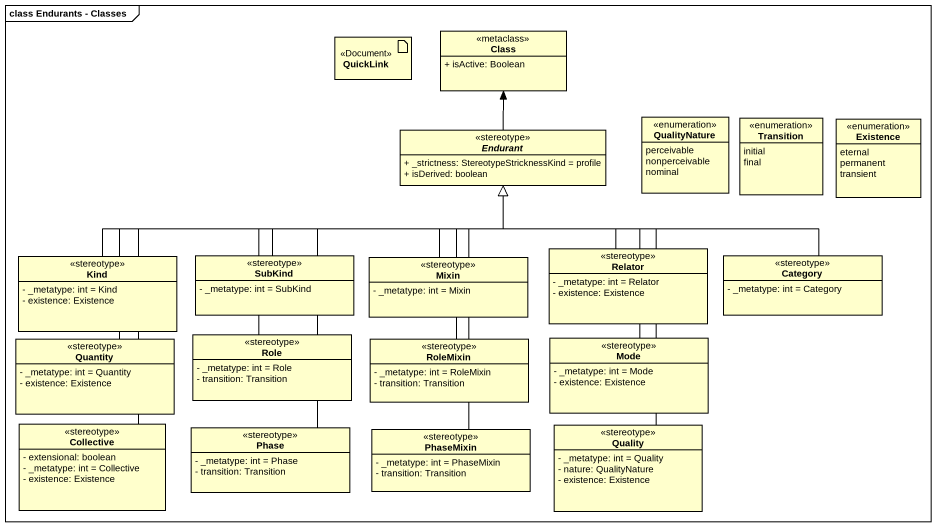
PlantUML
@startuml
mainframe class Endurants - Classes
allowmixing
hide circle
hide empty members
skinparam classAttributeIconSize 0
artifact QuickLink <<Document>>
class "Class" as Class_ <<metaclass>> {
  + isActive: Boolean
}
enum QualityNature {
  perceivable
  nonperceivable
  nominal
}
enum Transition {
  initial
  final
}
enum Existence {
  eternal
  permanent
  transient
}
abstract class Endurant <<stereotype>> {
  + _strictness: StereotypeStricknessKind = profile
  + isDerived: boolean
}
class Kind <<stereotype>> {
  - _metatype: int = Kind
  - existence: Existence
}
class SubKind <<stereotype>> {
  - _metatype: int = SubKind
}
class Mixin <<stereotype>> {
  - _metatype: int = Mixin
}
class Relator <<stereotype>> {
  - _metatype: int = Relator
  - existence: Existence
}
class Category <<stereotype>> {
  - _metatype: int = Category
}
class Quantity <<stereotype>> {
  - _metatype: int = Quantity
  - existence: Existence
}
class Role <<stereotype>> {
  - _metatype: int = Role
  - transition: Transition
}
class RoleMixin <<stereotype>> {
  - _metatype: int = RoleMixin
  - transition: Transition
}
class Mode <<stereotype>> {
  - _metatype: int = Mode
  - existence: Existence
}
class Collective <<stereotype>> {
  - extensional: boolean
  - _metatype: int = Collective
  - existence: Existence
}
class Phase <<stereotype>> {
  - _metatype: int = Phase
  - transition: Transition
}
class PhaseMixin <<stereotype>> {
  - _metatype: int = PhaseMixin
  - transition: Transition
}
class Quality <<stereotype>> {
  - _metatype: int = Quality
  - nature: QualityNature
  - existence: Existence
}
Endurant -up-> Class_
Kind -right-|> Endurant
SubKind -right-|> Endurant
Mixin -up-|> Endurant
Relator -up-|> Endurant
Category -left-|> Endurant
Quantity -right-|> Endurant
Role -up-|> Endurant
RoleMixin -up-|> Endurant
Mode -up-|> Endurant
Collective -up-|> Endurant
Phase -up-|> Endurant
PhaseMixin -up-|> Endurant
Quality -up-|> Endurant
@enduml
